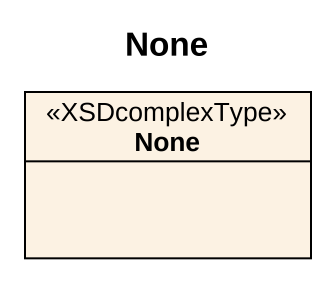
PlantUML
@startuml
title None
hide circle
hide empty members
class None <<XSDcomplexType>>
@enduml
